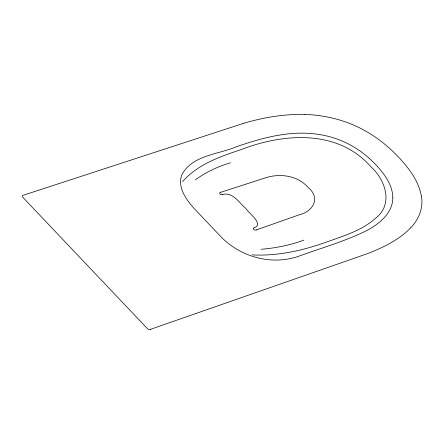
<?xml version="1.0" encoding="UTF-8"?>
<svg xmlns="http://www.w3.org/2000/svg" width="444" height="444" viewBox="0 0 444 444"><rect width="100%" height="100%" fill="white"/><g stroke="black" fill="none" stroke-linecap="round" stroke-linejoin="round"><path stroke-width="0.67" d="M182.617 181.607C197.674 164.297 220.046 156.643 241.142 149.589C283.55 133.217 337.734 129.126 370.651 166.511C385.32 179.559 393.878 204.24 375.519 218.282C362.221 230.275 344.755 235.509 328.26 241.458C303.907 250.294 278.188 256.26 252.12 254.895M410.645 227.822C398.901 240.065 383.178 247.458 367.615 253.602L150.3 329.404M195.316 179.903C205.861 172.067 217.987 166.561 230.514 162.732M254.035 227.85C264.674 224.298 248.085 212.781 245.987 208.591C239.249 203.091 232.678 191.436 222.466 194.555M303.901 240.121C290.176 245.216 275.685 248.096 261.105 249.278M256.427 229.887L299.206 214.818C313.081 211.472 320.929 198.152 308.253 187.573C297.513 175.247 279.309 172.949 264.452 178.166L220.768 192.285M243.934 123.216L23.121 195.299A1.943 1.215 5.7 0 0 22.494 196.947L147.619 328.871A1.943 1.215 5.7 0 0 150.305 329.409M243.995 123.199C263.714 117.432 284.254 113.903 304.85 114.524M421.339 196.065C418.831 181.402 409.496 169.059 399.7 158.336A216.572 135.409 5.7 0 0 396.17 154.656C384.515 142.84 370.879 132.873 355.727 126.013A88.184 55.134 5.7 0 0 304.839 114.424M256.51 229.97A2.087 1.304 5.7 0 1 253.74 229.52A2.087 1.304 5.7 0 1 253.935 227.772M222.516 194.644A2.087 1.304 5.7 0 1 219.908 193.845A2.087 1.304 5.7 0 1 220.69 192.197M421.5 196.065A88.178 55.134 5.7 0 1 410.744 227.861M392.829 197.386C393.023 212.726 379.631 223.576 367.332 230.264C345.071 241.419 320.851 248.085 297.536 256.665C270.046 265.595 238.916 256.377 219.53 235.264L194.039 208.386C186.236 199.561 177.278 187.479 181.718 175.069C191.78 155.123 218.648 154.468 236.752 146.625C262.953 137.612 290.859 129.992 318.77 134.454C339.754 137.462 359.412 147.835 374.148 163.015A155.1 96.975 5.7 0 1 377.478 166.528C385.164 175.103 392.524 185.431 392.829 197.386"/></g></svg>
